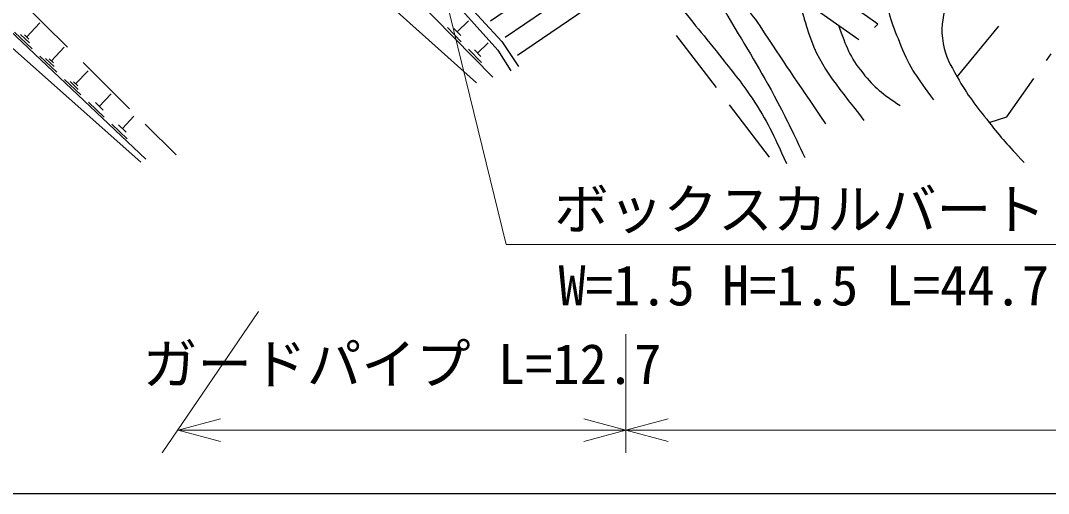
# Model space of a CAD drawing. Units: millimetres, scale not verified. Extents: x 40000 to 680000, y 20000 to 380000.
# Drawn here: x 190134 to 237164, y 205000 to 226608 of the extents above; entities that cross this region are included whole.
import ezdxf
from ezdxf.enums import TextEntityAlignment as Align

# ---------------------------------------------------------------- set-up
doc = ezdxf.new("R2010")
doc.units = ezdxf.units.MM
doc.header["$LTSCALE"] = 1000
for name, color, linetype, lineweight in [('M-BGD', 7, 'Continuous', 25), ('M-STR-HTXT', 7, 'Continuous', 13), ('M-TTL-BAND', 7, 'Continuous', 25)]:
    doc.layers.add(name, color=color, linetype=linetype, lineweight=lineweight)
doc.styles.add('ＭＳ ゴシック', font='')
doc.styles.get('ＭＳ ゴシック').set_extended_font_data('MS Gothic')

msp = doc.modelspace()

# ---------------------------------------------------------------- linework, layer by layer
at = {"layer": 'M-BGD'}
for p, q in [((207654, 230072), (211974, 225249)), ((208154, 230003), (212148, 225656)), ((207070, 228785), (211745, 224023)), ((215228, 229026), (211629, 226586)), ((215789, 228198), (212313, 225842)), ((210990, 223768), (206499, 227794)), ((229350, 226444), (227087, 228062)), ((190149, 227502), (192281, 225391)), ((216350, 227370), (212876, 225015)), ((226027, 227462), (228490, 225750)), ((188981, 226766), (195861, 220269)), ((190411, 225857), (191019, 226500)), ((210301, 225636), (209665, 226285)), ((210272, 225926), (209954, 226250)), ((210113, 226088), (210632, 226597)), ((229199, 226286), (229350, 226444)), ((232983, 224043), (234900, 226351)), ((188978, 226042), (195636, 220138)), ((190661, 225317), (189858, 226076)), ((190536, 225587), (190135, 225966)), ((190512, 225762), (190311, 225952)), ((221969, 223546), (220150, 225932)), ((191546, 224775), (192133, 225396)), ((211224, 224697), (210630, 225301)), ((211048, 225118), (211532, 225593)), ((212148, 225656), (212912, 224511)), ((191788, 224253), (191011, 224986)), ((191667, 224514), (191279, 224881)), ((191643, 224683), (191449, 224867)), ((211196, 224967), (210899, 225269)), ((211974, 225249), (212566, 224311)), ((237075, 224782), (237286, 225083)), ((192991, 224687), (195123, 222576)), ((192888, 223214), (192138, 223922)), ((192655, 223718), (193222, 224318)), ((235267, 222210), (236500, 223964)), ((192772, 223466), (192397, 223820)), ((192749, 223629), (192561, 223807)), ((193738, 222686), (194285, 223265)), ((193963, 222199), (193239, 222883)), ((193919, 222515), (193557, 222857)), ((224395, 220366), (222576, 222751)), ((194795, 221677), (195323, 222236)), ((234450, 221957), (235267, 222210)), ((195013, 221208), (194314, 221868)), ((194970, 221512), (194621, 221842)), ((195833, 221872), (197250, 220469))]:
    msp.add_line(p, q, dxfattribs=at)
for points, knots in [([(231924, 222982), (231158, 224018), (230853, 224402), (230431, 225444), (230059, 226365), (229772, 226911), (229790, 227904), (229809, 229058), (230207, 229692), (230803, 230681), (231300, 231507), (231893, 231717), (232566, 232407), (233475, 233338), (233926, 233916), (234834, 234848), (236073, 236119), (236526, 236512), (238131, 237974)], [0, 0, 0, 0, 1, 1, 1, 2, 2, 2, 3, 3, 3, 4, 4, 4, 5, 5, 5, 6, 6, 6, 6]), ([(238255, 234559), (237078, 233560), (236746, 233269), (235833, 232383), (234774, 231355), (234028, 230878), (233254, 229621), (232756, 228812), (232665, 228250), (232459, 227323), (232309, 226649), (232226, 226239), (232345, 225559), (232456, 224927), (232669, 224604), (232983, 224043), (233469, 223173), (233833, 222739), (234450, 221957), (235037, 221212), (235265, 220965), (236047, 220128)], [0, 0, 0, 0, 1, 1, 1, 2, 2, 2, 3, 3, 3, 4, 4, 4, 5, 5, 5, 6, 6, 6, 7, 7, 7, 7]), ([(218604, 233830), (218245, 233323), (218107, 233003), (217992, 232410), (217791, 231373), (218330, 230779), (218778, 229822), (219175, 228978), (219443, 228521), (219973, 227753), (220742, 226640), (221284, 226098), (222113, 225028), (222703, 224265), (223069, 223862), (223603, 223059), (224332, 221962), (224521, 221498), (225182, 220079)], [0, 0, 0, 0, 1, 1, 1, 2, 2, 2, 3, 3, 3, 4, 4, 4, 5, 5, 5, 6, 6, 6, 6]), ([(220083, 231596), (220367, 230736), (220477, 230475), (220785, 229778), (221326, 228552), (221830, 227968), (222500, 226807), (223385, 225274), (223949, 224452), (224767, 222881), (225276, 221903), (225445, 221571), (226016, 220349)], [0, 0, 0, 0, 1, 1, 1, 2, 2, 2, 3, 3, 3, 4, 4, 4, 4]), ([(222422, 229969), (222416, 229305), (222456, 229016), (222622, 228434), (222884, 227512), (223429, 227176), (223953, 226373), (225107, 224606), (225493, 224054), (226967, 221888)], [0, 0, 0, 0, 1, 1, 1, 2, 2, 2, 3, 3, 3, 3]), ([(225777, 227637), (225862, 227047), (225945, 226838), (226096, 226337), (226663, 224458), (227369, 223836), (228714, 222048)], [0, 0, 0, 0, 1, 1, 1, 2, 2, 2, 2]), ([(227554, 226401), (227921, 225395), (228067, 224961), (228666, 224213), (229220, 223522), (229557, 223280), (230375, 222724)], [0, 0, 0, 0, 1, 1, 1, 2, 2, 2, 2])]:
    msp.add_open_spline(points, degree=3, knots=knots, dxfattribs=at)
at = {"layer": 'M-STR-HTXT'}
for p, q in [((200719, 263899), (212347, 216379)), ((212347, 216379), (240054, 216379)), ((201017, 213317), (196619, 206850)), ((217832, 212282), (217832, 206850)), ((197345, 207884), (199277, 208402)), ((217832, 207884), (215900, 208402)), ((217832, 207884), (219764, 208402)), ((217832, 207884), (197345, 207884)), ((197345, 207884), (199277, 207367)), ((217832, 207884), (215900, 207367)), ((217832, 207884), (276557, 207884)), ((217832, 207884), (219764, 207367))]:
    msp.add_line(p, q, dxfattribs=at)
at = {"layer": 'M-TTL-BAND'}
msp.add_line((40000, 205000), (579000, 205000), dxfattribs=at)

# ---------------------------------------------------------------- texts
at = {"layer": 'M-STR-HTXT', "style": 'ＭＳ ゴシック'}
for s, p in [('ボックスカルバート', (225794, 217985)), ('W=1.5 H=1.5 L=44.7', (225968, 214506))]:
    msp.add_text(s, height=1833, dxfattribs=at).set_placement(p, align=Align.MIDDLE_CENTER)
msp.add_text('ガードパイプ L=12.7', height=1833, dxfattribs=at).set_placement((207589, 209449), align=Align.BOTTOM_CENTER)

doc.saveas('drawing.dxf')
